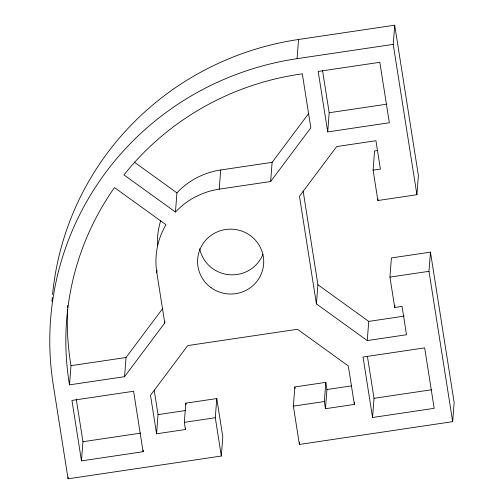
<?xml version="1.0" encoding="UTF-8"?>
<svg xmlns="http://www.w3.org/2000/svg" width="504" height="504" viewBox="0 0 504 504"><rect width="100%" height="100%" fill="white"/><g stroke="black" fill="none" stroke-linecap="round" stroke-linejoin="round"><path stroke-width="0.76" d="M164.871 321.445L164.751 322.982L124.564 376.677L69.514 384.854L70.988 365.677A275.858 270.421 4.4 0 1 67.593 309.33M52.567 294.481A291.917 286.159 4.4 0 1 298.551 39.482L394.701 25.2L418.389 175.549L416.915 194.727L377.88 200.523L373.092 170.144L380.4 169.061L375.934 140.723L336.691 146.557L299.471 196.276L316.43 303.931L367.259 340.572L406.507 334.744L402.041 306.407L394.733 307.49L389.945 277.112L391.419 257.935L430.46 252.139L454.148 402.488L452.674 421.659L299.408 444.434L293.372 406.136L294.846 386.959L325.817 382.36L324.343 401.537L325.471 408.706L354.356 404.416L348.289 365.917L297.461 329.269L187.727 345.574L150.507 395.3L156.574 433.799L185.459 429.502L184.332 422.339L185.806 403.162L216.77 398.557L222.806 436.855L221.332 456.032L68.065 478.8L68.185 477.263M143.231 450.192L143.111 451.723L81.478 460.876L82.952 441.706L76.236 399.074M124.564 376.677L126.038 357.5L162.49 308.801M164.751 322.982L156.807 272.557L156.983 270.257M156.574 433.799L158.048 414.622L154.167 389.983M175.455 212.045A74.724 73.25 4.4 0 1 219.234 189.157L270.635 181.522L310.823 127.827L302.318 73.823A275.858 270.421 4.4 0 0 123.953 174.913L175.455 212.045L176.929 192.868A74.724 73.25 4.4 0 1 220.708 169.98L272.11 162.345L308.561 113.646M185.459 429.502L185.579 427.972M219.234 189.157L220.708 169.98M221.332 456.032L215.296 417.734L216.77 398.557M270.635 181.522L272.11 162.345M68.065 478.8L53.204 384.476A291.917 286.159 4.4 0 1 297.077 58.659L298.551 39.482M299.408 444.434L299.584 442.128M327.707 131.909L318.182 71.455L379.814 62.294L389.34 122.755L327.707 131.909L329.181 112.738L322.466 70.106M316.43 303.931L317.911 284.754L303.143 191.041M325.471 408.706L326.945 389.529L325.817 382.36M354.356 404.416L354.533 402.11M373.092 170.144L374.566 150.967L377.49 150.532M377.88 200.523L377.994 198.992M367.259 340.572L368.733 321.394L317.911 284.754M416.915 194.727L393.227 44.377L394.701 25.2M372.557 417.495L363.031 357.034L424.664 347.873L434.19 408.334L372.557 417.495L374.031 398.317L367.435 356.46M394.733 307.49L394.909 305.191M452.674 421.659L428.986 271.316L430.46 252.139M297.077 58.659L393.227 44.377M329.181 112.738L386.965 104.152M389.945 277.112L428.986 271.316M368.733 321.394L404.132 316.14M70.988 365.677L126.038 357.5M158.048 414.622L185.415 410.552M326.945 389.529L351.269 385.913M184.332 422.339L215.296 417.734M293.372 406.136L324.343 401.537M374.031 398.317L431.815 389.731M82.952 441.706L140.736 433.119M134.329 162.156L176.929 192.868M294.846 386.959L295.092 388.489M185.806 403.162L186.033 404.592M143.111 451.723L133.585 391.261L71.952 400.422L81.478 460.876M69.514 384.854A275.858 270.421 4.4 0 1 114.465 187.583L165.974 224.715A74.724 73.25 4.4 0 0 156.807 272.557M157.469 245.146A74.724 73.25 4.4 0 1 160.713 220.657M67.668 307.761A275.858 270.421 4.4 0 1 67.801 305.411M262.962 254.243A33.081 32.432 4.4 0 1 229.32 274.724A33.081 32.432 4.4 0 1 199.704 248.781M51.975 301.474A291.917 286.159 4.4 0 1 52.284 297.587M211.1 287.696A33.081 32.432 4.4 0 0 263.529 265.198A33.081 32.432 4.4 0 0 217.306 231.871A33.081 32.432 4.4 0 0 211.1 287.696"/></g></svg>
